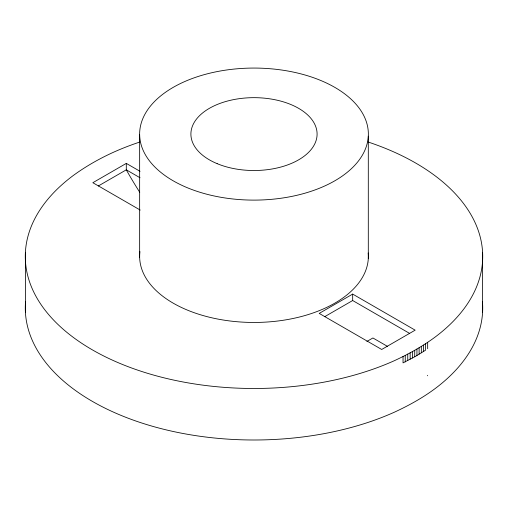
<?xml version="1.0" encoding="UTF-8"?>
<svg xmlns="http://www.w3.org/2000/svg" width="508" height="508" viewBox="0 0 508 508"><rect width="100%" height="100%" fill="white"/><g stroke="black" fill="none" stroke-linecap="round" stroke-linejoin="round"><path stroke-width="0.76" d="M427.552 375.755L427.565 375.317M139.763 142.043A228.714 132.048 0 0 0 113.817 152.102C99.568 158.534 85.916 166.287 73.279 175.501A228.714 132.048 0 0 0 92.278 349.809A228.714 132.048 0 0 0 394.183 360.775C408.369 354.228 422.135 346.672 434.721 337.369A228.714 132.048 0 0 0 368.236 142.043M403.041 356.451L403.041 362.89L415.722 356.248L425.558 350.202L425.558 343.757M140.037 171.323L126.302 163.392L92.843 182.709L140.221 210.064M98.304 185.998L126.302 169.831L140.037 177.762M352.673 294.088L319.208 313.404L381.699 349.479L415.157 330.162L352.673 294.088L352.673 300.526L409.664 333.432M324.675 316.687L352.673 300.526M366.89 341.446L372.916 337.972L387.636 346.469M482.6 252.286L482.6 312.103M427.66 342.29L427.66 348.729M423.443 345.046L423.443 351.485M421.329 346.386L421.329 352.825M419.119 347.707L419.119 354.146M416.941 349.04L416.941 355.479M414.719 350.291L414.719 356.73M412.439 351.574L412.439 358.013M410.14 352.781L410.14 359.22M407.753 354.076L407.753 360.515M405.251 355.486L405.251 361.925M368.3 136.163A114.357 66.021 0 0 1 193.739 190.202A114.357 66.021 0 0 1 199.962 75.902A114.357 66.021 0 0 1 368.3 136.163L368.3 258.509M139.649 134.779L139.649 257.131M126.302 163.392L126.302 169.831L126.892 170.91A283.921 163.919 60 0 0 139.738 192.278M25.4 252.286L25.4 312.103M482.441 301.542A228.714 132.048 0 0 1 434.721 388.887C422.135 398.189 408.369 405.746 394.183 412.286A228.714 132.048 0 0 1 148.425 425.088A228.714 132.048 0 0 1 25.559 301.542M368.198 252.978A114.357 66.021 0 0 1 252.8 322.453A114.357 66.021 0 0 1 139.948 251.6M217.157 163.659A63.094 36.424 0 0 0 316.776 137.719A63.094 36.424 0 0 0 228.067 100.882A63.094 36.424 0 0 0 217.157 163.659"/></g></svg>
